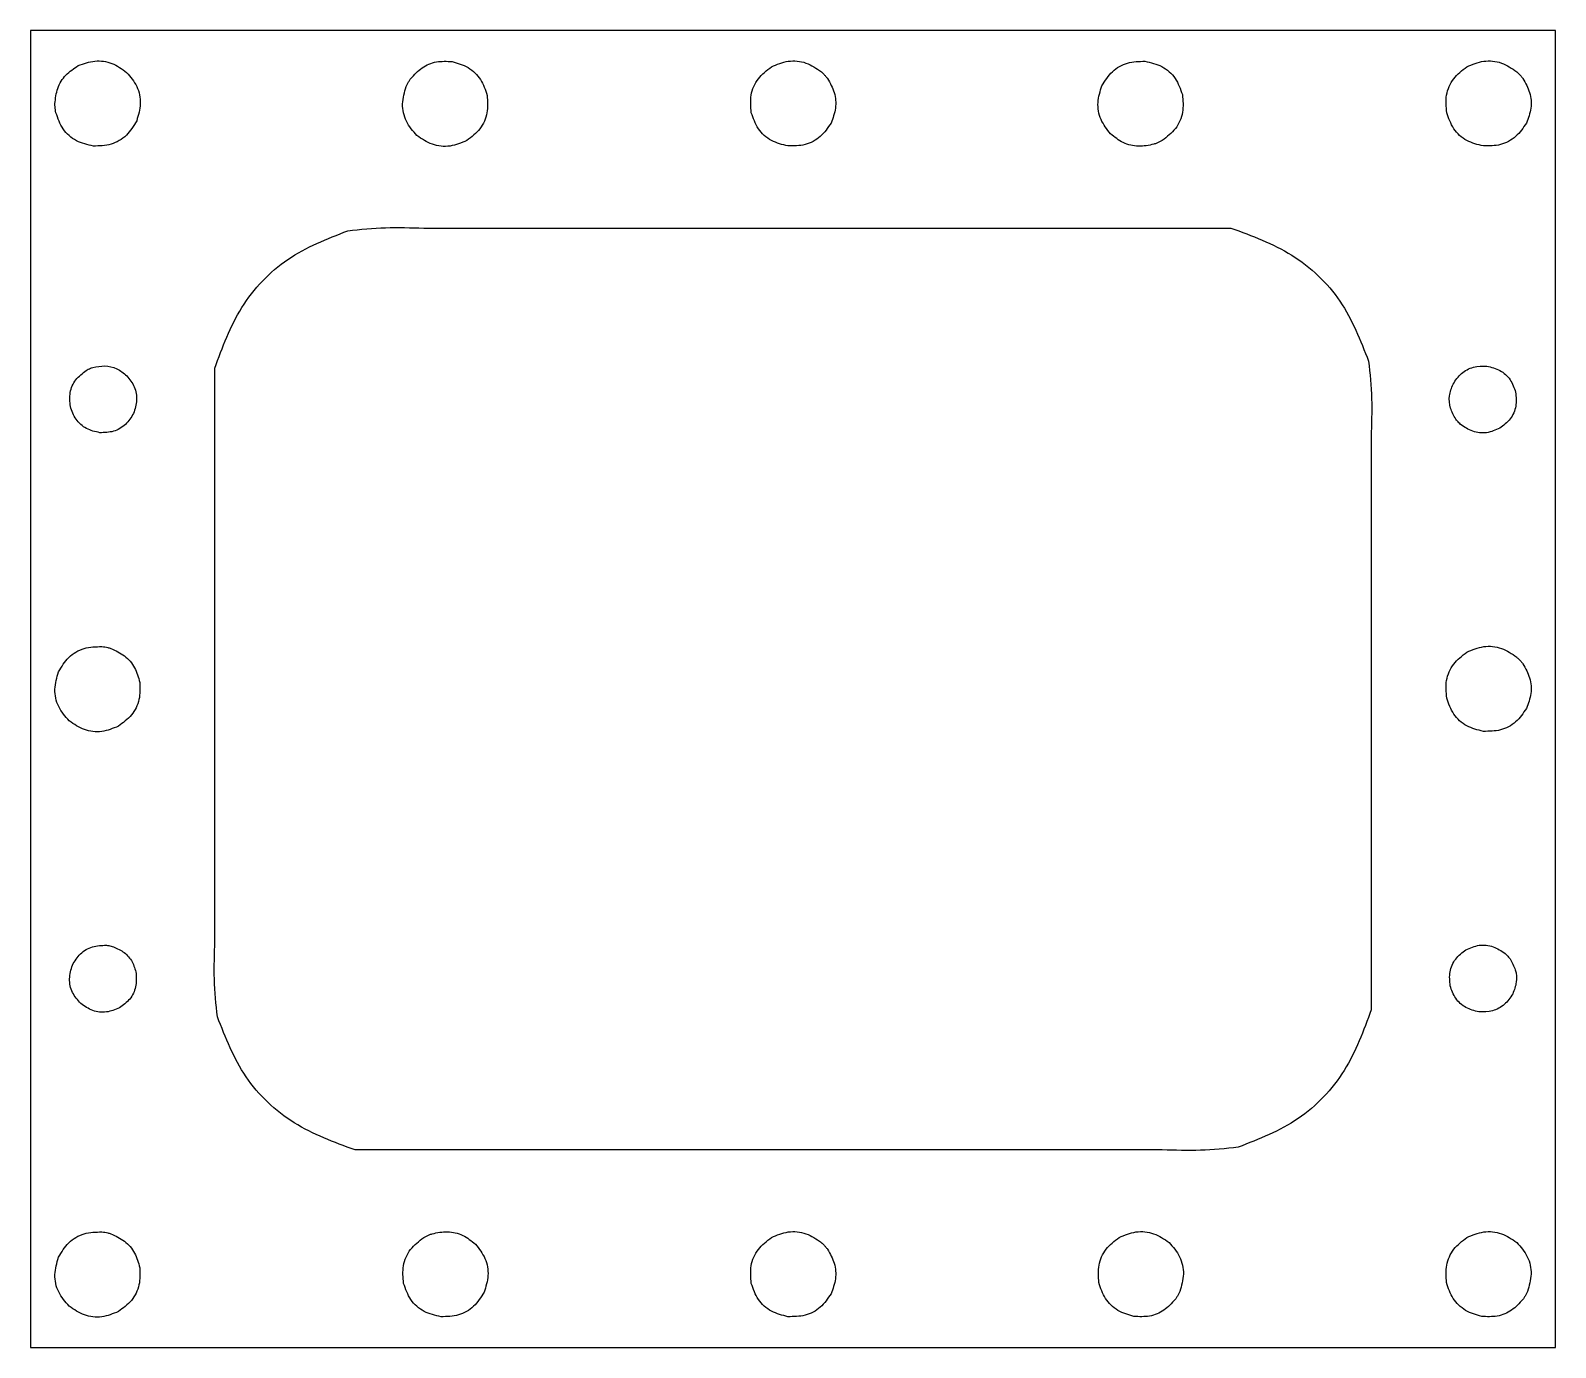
# Model space of a CAD drawing. Extents: x -321 to -196, y 144 to 252.
import ezdxf

# ---------------------------------------------------------------- set-up
doc = ezdxf.new("R2010")
doc.units = 0
doc.layers.add('Layer_1', color=7, linetype='CONTINUOUS')

msp = doc.modelspace()

# ---------------------------------------------------------------- linework, layer by layer
at = {"layer": 'Layer_1', "color": 7}
for p, q in [((-195.531746, 252.361907), (-320.531744, 252.361907)), ((-320.531744, 252.361907), (-320.531744, 144.361903)), ((-195.531746, 144.361903), (-195.531746, 252.361907)), ((-289.363348, 248.419108), (-289.363348, 248.419108)), ((-255.200184, 248.419108), (-255.200184, 248.419108)), ((-198.200145, 248.419108), (-198.200145, 248.419108)), ((-318.531748, 246.361908), (-318.531748, 246.361908)), ((-228.450146, 243.033207), (-228.450146, 243.033207)), ((-315.431537, 224.727306), (-315.431537, 224.727306)), ((-305.433137, 224.663707), (-305.433137, 224.663707)), ((-203.706544, 220.495508), (-203.706544, 220.495508)), ((-313.950152, 201.690606), (-313.950152, 201.690606)), ((-198.200145, 200.419139), (-198.200145, 200.419139)), ((-313.731938, 177.227302), (-313.731938, 177.227302)), ((-199.256946, 176.22832), (-199.256946, 176.22832)), ((-313.950152, 153.690618), (-313.950152, 153.690618)), ((-287.613344, 153.690618), (-287.613344, 153.690618)), ((-255.200184, 152.419207), (-255.200184, 152.419207)), ((-226.700145, 148.304717), (-226.700145, 148.304717)), ((-198.200145, 148.304717), (-198.200145, 148.304717)), ((-320.531744, 144.361903), (-195.531746, 144.361903))]:
    msp.add_line(p, q, dxfattribs=at)
for points, knots in [([(-318.531748, 246.361908), (-318.483701, 246.787904), (-318.387661, 247.639416), (-317.6929, 248.776009), (-316.975425, 249.245233), (-316.616503, 249.479964)], [0, 0, 0, 0, 1.276493, 2.551551, 3.827912, 3.827912, 3.827912, 3.827912]), ([(-316.616503, 249.479964), (-316.170928, 249.642363), (-315.279686, 249.967193), (-313.808203, 249.762699), (-313.039881, 249.205984), (-312.655712, 248.927621)], [0, 0, 0, 0, 1.409119, 2.818523, 4.227986, 4.227986, 4.227986, 4.227986]), ([(-312.655712, 248.927621), (-312.344546, 248.559622), (-311.722073, 247.823455), (-311.413733, 246.343394), (-311.690774, 245.419841), (-311.829281, 244.958109)], [0, 0, 0, 0, 1.431339, 2.863326, 4.295033, 4.295033, 4.295033, 4.295033]), ([(-289.363348, 248.419108), (-289.07408, 248.735524), (-288.495872, 249.368), (-287.265675, 249.879184), (-286.40939, 249.837033), (-285.981027, 249.815947)], [0, 0, 0, 0, 1.276541, 2.551644, 3.828057, 3.828057, 3.828057, 3.828057]), ([(-285.981027, 249.815947), (-285.525102, 249.685424), (-284.613162, 249.424353), (-283.542939, 248.394016), (-283.248582, 247.492042), (-283.101401, 247.041045)], [0, 0, 0, 0, 1.409097, 2.818466, 4.227895, 4.227895, 4.227895, 4.227895]), ([(-261.447689, 245.61521), (-261.492546, 246.102825), (-261.582282, 247.078299), (-260.964572, 248.48703), (-260.186472, 249.082306), (-259.797465, 249.379911)], [0, 0, 0, 0, 1.453797, 2.90832, 4.36252, 4.36252, 4.36252, 4.36252]), ([(-259.797465, 249.379911), (-259.347578, 249.573265), (-258.447578, 249.960069), (-256.916888, 249.807919), (-256.110316, 249.251812), (-255.707075, 248.97379)], [0, 0, 0, 0, 1.45381, 2.908344, 4.362556, 4.362556, 4.362556, 4.362556]), ([(-255.707075, 248.97379), (-255.645512, 248.917143), (-255.522387, 248.803848), (-255.352438, 248.618649), (-255.250935, 248.485621), (-255.200184, 248.419108)], [0, 0, 0, 0, 0.250918, 0.501834, 0.752742, 0.752742, 0.752742, 0.752742]), ([(-232.706158, 247.828719), (-232.45233, 248.238385), (-231.944558, 249.057905), (-230.632203, 249.808555), (-229.668223, 249.830456), (-229.18628, 249.841406)], [0, 0, 0, 0, 1.431362, 2.863376, 4.295107, 4.295107, 4.295107, 4.295107]), ([(-229.18628, 249.841406), (-228.708666, 249.733387), (-227.753201, 249.517295), (-226.60429, 248.494488), (-226.278618, 247.570506), (-226.115801, 247.108566)], [0, 0, 0, 0, 1.453805, 2.908336, 4.362542, 4.362542, 4.362542, 4.362542]), ([(-204.447699, 245.615213), (-204.492553, 246.102826), (-204.582283, 247.078293), (-203.964612, 248.487035), (-203.186513, 249.082307), (-202.797506, 249.379911)], [0, 0, 0, 0, 1.453793, 2.908308, 4.362503, 4.362503, 4.362503, 4.362503]), ([(-202.797506, 249.379911), (-202.347609, 249.573267), (-201.447591, 249.960075), (-199.916872, 249.807931), (-199.110283, 249.251816), (-198.707034, 248.97379)], [0, 0, 0, 0, 1.453838, 2.908401, 4.362639, 4.362639, 4.362639, 4.362639]), ([(-198.707034, 248.97379), (-198.645471, 248.917143), (-198.522346, 248.803849), (-198.352397, 248.61865), (-198.250895, 248.485621), (-198.200145, 248.419108)], [0, 0, 0, 0, 0.250918, 0.501832, 0.75274, 0.75274, 0.75274, 0.75274]), ([(-288.856448, 243.749956), (-289.179354, 244.118075), (-289.825329, 244.8545), (-290.15358, 246.357274), (-289.873993, 247.296218), (-289.734216, 247.765636)], [0, 0, 0, 0, 1.453792, 2.908316, 4.362512, 4.362512, 4.362512, 4.362512]), ([(-289.734216, 247.765636), (-289.699365, 247.841689), (-289.629664, 247.993792), (-289.50606, 248.21265), (-289.410918, 248.350289), (-289.363348, 248.419108)], [0, 0, 0, 0, 0.250913, 0.501818, 0.752713, 0.752713, 0.752713, 0.752713]), ([(-255.200184, 248.419108), (-254.988655, 248.046228), (-254.565835, 247.300886), (-254.459841, 245.972969), (-254.764519, 245.171633), (-254.916937, 244.770759)], [0, 0, 0, 0, 1.276503, 2.551575, 3.827963, 3.827963, 3.827963, 3.827963]), ([(-232.007545, 243.891191), (-232.299671, 244.264769), (-232.883982, 245.012002), (-233.144157, 246.474612), (-232.85216, 247.377344), (-232.706158, 247.828719)], [0, 0, 0, 0, 1.409075, 2.818439, 4.227857, 4.227857, 4.227857, 4.227857]), ([(-198.200145, 248.419108), (-197.988626, 248.046226), (-197.565824, 247.30088), (-197.459845, 245.972974), (-197.764501, 245.171637), (-197.916907, 244.770762)], [0, 0, 0, 0, 1.276494, 2.551561, 3.827942, 3.827942, 3.827942, 3.827942]), ([(-318.447702, 245.615213), (-318.464208, 245.697228), (-318.497218, 245.861258), (-318.525852, 246.110982), (-318.529783, 246.278267), (-318.531748, 246.361908)], [0, 0, 0, 0, 0.250918, 0.501835, 0.752745, 0.752745, 0.752745, 0.752745]), ([(-283.101401, 247.041045), (-283.065965, 246.560429), (-282.995077, 245.598979), (-283.61551, 244.220307), (-284.382513, 243.635997), (-284.765976, 243.343872)], [0, 0, 0, 0, 1.431344, 2.863335, 4.295035, 4.295035, 4.295035, 4.295035]), ([(-226.115801, 247.108566), (-226.07094, 246.620952), (-225.981197, 245.645481), (-226.598838, 244.236708), (-227.376969, 243.641461), (-227.765991, 243.343872)], [0, 0, 0, 0, 1.453804, 2.908328, 4.362527, 4.362527, 4.362527, 4.362527]), ([(-315.377209, 242.882419), (-315.854829, 242.990426), (-316.810303, 243.206493), (-317.959244, 244.22928), (-318.284895, 245.15327), (-318.447702, 245.615213)], [0, 0, 0, 0, 1.453816, 2.908345, 4.362547, 4.362547, 4.362547, 4.362547]), ([(-258.445858, 242.889601), (-258.913905, 243.004411), (-259.850211, 243.234084), (-260.969656, 244.25022), (-261.288355, 245.160243), (-261.447689, 245.61521)], [0, 0, 0, 0, 1.431345, 2.863337, 4.295045, 4.295045, 4.295045, 4.295045]), ([(-201.445873, 242.889595), (-201.913923, 243.004403), (-202.850233, 243.23407), (-203.969691, 244.250206), (-204.288373, 245.160241), (-204.447699, 245.615213)], [0, 0, 0, 0, 1.43135, 2.863347, 4.29506, 4.29506, 4.29506, 4.29506]), ([(-311.829281, 244.958109), (-312.079598, 244.537244), (-312.580356, 243.695303), (-313.908168, 242.918727), (-314.887565, 242.89452), (-315.377209, 242.882419)], [0, 0, 0, 0, 1.45381, 2.908344, 4.362556, 4.362556, 4.362556, 4.362556]), ([(-254.916937, 244.770759), (-255.181957, 244.377488), (-255.712051, 243.590868), (-257.022676, 242.891451), (-257.971457, 242.890218), (-258.445858, 242.889601)], [0, 0, 0, 0, 1.409073, 2.818432, 4.22785, 4.22785, 4.22785, 4.22785]), ([(-228.450146, 243.033207), (-228.870149, 242.947258), (-229.709685, 242.775456), (-231.00539, 243.084972), (-231.673379, 243.622359), (-232.007545, 243.891191)], [0, 0, 0, 0, 1.276526, 2.551623, 3.828032, 3.828032, 3.828032, 3.828032]), ([(-197.916907, 244.770762), (-198.181928, 244.377484), (-198.712023, 243.590848), (-200.022676, 242.891441), (-200.971468, 242.890211), (-201.445873, 242.889595)], [0, 0, 0, 0, 1.40909, 2.818467, 4.227902, 4.227902, 4.227902, 4.227902]), ([(-284.765976, 243.343872), (-285.215876, 243.150533), (-286.115897, 242.76376), (-287.646588, 242.915884), (-288.453192, 243.471953), (-288.856448, 243.749956)], [0, 0, 0, 0, 1.453829, 2.908375, 4.362592, 4.362592, 4.362592, 4.362592]), ([(-227.765991, 243.343872), (-227.838888, 243.302828), (-227.984681, 243.220742), (-228.213328, 243.116344), (-228.371207, 243.060919), (-228.450146, 243.033207)], [0, 0, 0, 0, 0.250911, 0.50182, 0.752721, 0.752721, 0.752721, 0.752721]), ([(-305.433137, 224.663707), (-304.801676, 226.380147), (-303.537808, 229.815599), (-299.639504, 233.945245), (-296.221544, 235.275395), (-294.515286, 235.93941)], [0, 0, 0, 0, 5.455324, 10.918824, 16.364951, 16.364951, 16.364951, 16.364951]), ([(-294.515286, 235.93941), (-293.489277, 236.049772), (-291.422901, 236.27204), (-288.302451, 236.126886), (-286.215959, 236.151443), (-285.174013, 236.163706)], [0, 0, 0, 0, 3.091028, 6.225315, 9.351799, 9.351799, 9.351799, 9.351799]), ([(-285.174013, 236.163706), (-278.169162, 236.163706), (-264.159459, 236.163706), (-243.144904, 236.163706), (-229.135199, 236.163706), (-222.130346, 236.163706)], [0, 0, 0, 0, 21.014552, 42.029109, 63.043666, 63.043666, 63.043666, 63.043666]), ([(-222.130346, 236.163706), (-220.413913, 235.532226), (-216.978475, 234.268319), (-212.848758, 230.370085), (-211.51863, 226.952109), (-210.854626, 225.245844)], [0, 0, 0, 0, 5.455336, 10.918843, 16.364966, 16.364966, 16.364966, 16.364966]), ([(-210.854626, 225.245844), (-210.74427, 224.219833), (-210.522015, 222.153454), (-210.667163, 219.033009), (-210.642607, 216.946523), (-210.630344, 215.904582)], [0, 0, 0, 0, 3.091034, 6.225318, 9.351786, 9.351786, 9.351786, 9.351786]), ([(-317.265699, 221.525235), (-317.300943, 221.90836), (-317.371447, 222.674801), (-316.886128, 223.781678), (-316.274745, 224.249374), (-315.969086, 224.483198)], [0, 0, 0, 0, 1.14227, 2.285106, 3.427696, 3.427696, 3.427696, 3.427696]), ([(-315.969086, 224.483198), (-315.91181, 224.515448), (-315.79726, 224.579948), (-315.617611, 224.661983), (-315.493562, 224.705531), (-315.431537, 224.727306)], [0, 0, 0, 0, 0.197146, 0.394287, 0.591429, 0.591429, 0.591429, 0.591429]), ([(-315.431537, 224.727306), (-315.101539, 224.794838), (-314.441916, 224.929826), (-313.423881, 224.686618), (-312.899064, 224.264371), (-312.636521, 224.053139)], [0, 0, 0, 0, 1.002971, 2.004811, 3.007679, 3.007679, 3.007679, 3.007679]), ([(-312.636521, 224.053139), (-312.406986, 223.759616), (-311.947873, 223.172514), (-311.743401, 222.023324), (-311.972846, 221.31404), (-312.08757, 220.959391)], [0, 0, 0, 0, 1.10714, 2.214492, 3.321888, 3.321888, 3.321888, 3.321888]), ([(-203.92909, 223.362053), (-203.72086, 223.671054), (-203.304358, 224.289118), (-202.274589, 224.838692), (-201.529113, 224.83966), (-201.156367, 224.840144)], [0, 0, 0, 0, 1.107139, 2.214497, 3.321903, 3.321903, 3.321903, 3.321903]), ([(-201.156367, 224.840144), (-200.788618, 224.749931), (-200.052952, 224.569466), (-199.173408, 223.77106), (-198.922988, 223.056049), (-198.797791, 222.698579)], [0, 0, 0, 0, 1.124623, 2.24976, 3.374671, 3.374671, 3.374671, 3.374671]), ([(-203.706544, 220.495508), (-203.872745, 220.788483), (-204.20496, 221.374106), (-204.288244, 222.417466), (-204.048849, 223.047083), (-203.92909, 223.362053)], [0, 0, 0, 0, 1.002963, 2.004802, 3.007673, 3.007673, 3.007673, 3.007673]), ([(-198.797791, 222.698579), (-198.762544, 222.315454), (-198.692033, 221.549012), (-199.177371, 220.442148), (-199.788742, 219.974441), (-200.094393, 219.740614)], [0, 0, 0, 0, 1.142268, 2.285106, 3.427689, 3.427689, 3.427689, 3.427689]), ([(-314.853151, 219.378026), (-315.228421, 219.462896), (-315.979147, 219.632679), (-316.881882, 220.436296), (-317.13777, 221.162283), (-317.265699, 221.525235)], [0, 0, 0, 0, 1.142282, 2.28513, 3.42772, 3.42772, 3.42772, 3.42772]), ([(-312.08757, 220.959391), (-312.287014, 220.637518), (-312.685989, 219.99363), (-313.717098, 219.403841), (-314.474493, 219.386631), (-314.853151, 219.378026)], [0, 0, 0, 0, 1.124632, 2.249767, 3.374662, 3.374662, 3.374662, 3.374662]), ([(-203.308272, 220.059697), (-203.356643, 220.104204), (-203.453384, 220.193218), (-203.586916, 220.338728), (-203.666668, 220.443248), (-203.706544, 220.495508)], [0, 0, 0, 0, 0.197147, 0.394293, 0.591432, 0.591432, 0.591432, 0.591432]), ([(-200.094393, 219.740614), (-200.447876, 219.588699), (-201.15502, 219.284792), (-202.357697, 219.404331), (-202.991437, 219.841258), (-203.308272, 220.059697)], [0, 0, 0, 0, 1.142275, 2.285119, 3.427709, 3.427709, 3.427709, 3.427709]), ([(-318.234201, 199.765659), (-317.983882, 200.186522), (-317.483121, 201.028456), (-316.155347, 201.805096), (-315.175947, 201.829302), (-314.686301, 201.841403)], [0, 0, 0, 0, 1.453813, 2.908344, 4.362556, 4.362556, 4.362556, 4.362556]), ([(-314.686301, 201.841403), (-314.603194, 201.83176), (-314.436985, 201.812475), (-314.190625, 201.762544), (-314.03031, 201.714586), (-313.950152, 201.690606)], [0, 0, 0, 0, 0.250932, 0.501852, 0.752771, 0.752771, 0.752771, 0.752771]), ([(-313.950152, 201.690606), (-313.559848, 201.513272), (-312.779678, 201.158804), (-311.913395, 200.146795), (-311.688889, 199.31941), (-311.576579, 198.905505)], [0, 0, 0, 0, 1.276508, 2.55158, 3.827966, 3.827966, 3.827966, 3.827966]), ([(-204.447693, 197.615238), (-204.49255, 198.10285), (-204.582287, 199.078316), (-203.96462, 200.487061), (-203.186513, 201.082322), (-202.797503, 201.379919)], [0, 0, 0, 0, 1.453792, 2.908305, 4.362496, 4.362496, 4.362496, 4.362496]), ([(-202.797503, 201.379919), (-202.347607, 201.57327), (-201.447589, 201.960069), (-199.91688, 201.80793), (-199.110286, 201.251831), (-198.707034, 200.973813)], [0, 0, 0, 0, 1.453832, 2.908389, 4.362621, 4.362621, 4.362621, 4.362621]), ([(-198.707034, 200.973813), (-198.645471, 200.917166), (-198.522346, 200.803874), (-198.352397, 200.618678), (-198.250895, 200.485651), (-198.200145, 200.419139)], [0, 0, 0, 0, 0.250916, 0.501828, 0.752734, 0.752734, 0.752734, 0.752734]), ([(-198.200145, 200.419139), (-197.988627, 200.04626), (-197.565826, 199.300918), (-197.459844, 197.97302), (-197.764506, 197.171689), (-197.916916, 196.770818)], [0, 0, 0, 0, 1.276487, 2.551547, 3.827919, 3.827919, 3.827919, 3.827919]), ([(-317.356462, 195.750004), (-317.679358, 196.118125), (-318.325311, 196.854553), (-318.653596, 198.35731), (-318.373989, 199.296244), (-318.234201, 199.765659)], [0, 0, 0, 0, 1.453782, 2.908292, 4.362481, 4.362481, 4.362481, 4.362481]), ([(-311.576579, 198.905505), (-311.559823, 198.431567), (-311.526308, 197.483598), (-312.175472, 196.147368), (-312.942328, 195.58869), (-313.325764, 195.309345)], [0, 0, 0, 0, 1.409077, 2.818433, 4.22785, 4.22785, 4.22785, 4.22785]), ([(-201.445876, 194.889593), (-201.913923, 195.004407), (-202.85023, 195.234088), (-203.969659, 196.250245), (-204.288359, 197.160271), (-204.447693, 197.615238)], [0, 0, 0, 0, 1.431346, 2.863343, 4.295056, 4.295056, 4.295056, 4.295056]), ([(-197.916916, 196.770818), (-198.181935, 196.377536), (-198.712028, 195.590894), (-200.022666, 194.891435), (-200.971466, 194.890207), (-201.445876, 194.889593)], [0, 0, 0, 0, 1.409102, 2.818486, 4.22793, 4.22793, 4.22793, 4.22793]), ([(-313.325764, 195.309345), (-313.771915, 195.127119), (-314.66442, 194.762583), (-316.167366, 194.926681), (-316.960122, 195.47558), (-317.356462, 195.750004)], [0, 0, 0, 0, 1.431366, 2.863389, 4.295134, 4.295134, 4.295134, 4.295134]), ([(-305.208855, 171.477955), (-305.319212, 172.503967), (-305.541471, 174.570346), (-305.396318, 177.690792), (-305.420874, 179.777279), (-305.433137, 180.81922)], [0, 0, 0, 0, 3.091035, 6.22532, 9.351789, 9.351789, 9.351789, 9.351789]), ([(-317.097946, 175.714873), (-316.901268, 176.045547), (-316.507814, 176.707061), (-315.464559, 177.317241), (-314.69504, 177.336267), (-314.310324, 177.345779)], [0, 0, 0, 0, 1.142267, 2.285105, 3.427685, 3.427685, 3.427685, 3.427685]), ([(-314.310324, 177.345779), (-314.245028, 177.338206), (-314.114438, 177.32306), (-313.920876, 177.283823), (-313.794917, 177.246142), (-313.731938, 177.227302)], [0, 0, 0, 0, 0.197155, 0.394301, 0.591446, 0.591446, 0.591446, 0.591446]), ([(-313.731938, 177.227302), (-313.425275, 177.087969), (-312.812291, 176.80946), (-312.131642, 176.014323), (-311.955235, 175.364243), (-311.866986, 175.039035)], [0, 0, 0, 0, 1.002956, 2.004793, 3.007661, 3.007661, 3.007661, 3.007661]), ([(-204.1657, 174.02524), (-204.200947, 174.408365), (-204.271458, 175.174806), (-203.786127, 176.281674), (-203.174751, 176.749375), (-202.869097, 176.983199)], [0, 0, 0, 0, 1.142268, 2.285105, 3.427688, 3.427688, 3.427688, 3.427688]), ([(-202.869097, 176.983199), (-202.515613, 177.135111), (-201.80847, 177.439011), (-200.605798, 177.319477), (-199.972055, 176.882559), (-199.655218, 176.664125)], [0, 0, 0, 0, 1.142272, 2.285113, 3.427699, 3.427699, 3.427699, 3.427699]), ([(-199.655218, 176.664125), (-199.606847, 176.619618), (-199.510106, 176.530605), (-199.376573, 176.385098), (-199.296822, 176.280579), (-199.256946, 176.22832)], [0, 0, 0, 0, 0.197146, 0.39429, 0.591428, 0.591428, 0.591428, 0.591428]), ([(-316.40828, 172.559685), (-316.66199, 172.848925), (-317.169537, 173.427549), (-317.427481, 174.608302), (-317.207783, 175.346043), (-317.097946, 175.714873)], [0, 0, 0, 0, 1.142271, 2.285115, 3.427705, 3.427705, 3.427705, 3.427705]), ([(-311.866986, 175.039035), (-311.85382, 174.666654), (-311.827487, 173.921817), (-312.337549, 172.871918), (-312.94008, 172.432953), (-313.241351, 172.213466)], [0, 0, 0, 0, 1.107138, 2.214496, 3.321898, 3.321898, 3.321898, 3.321898]), ([(-199.256946, 176.22832), (-199.090744, 175.935342), (-198.758526, 175.349715), (-198.675248, 174.306347), (-198.91464, 173.676725), (-199.034397, 173.361752)], [0, 0, 0, 0, 1.00297, 2.004816, 3.007695, 3.007695, 3.007695, 3.007695]), ([(-201.80712, 171.883675), (-202.174871, 171.973885), (-202.91054, 172.154347), (-203.790093, 172.95275), (-204.040506, 173.667767), (-204.1657, 174.02524)], [0, 0, 0, 0, 1.124627, 2.249765, 3.374681, 3.374681, 3.374681, 3.374681]), ([(-313.241351, 172.213466), (-313.591895, 172.070293), (-314.293143, 171.783882), (-315.474003, 171.912821), (-316.096876, 172.344079), (-316.40828, 172.559685)], [0, 0, 0, 0, 1.12463, 2.249775, 3.374685, 3.374685, 3.374685, 3.374685]), ([(-199.034397, 173.361752), (-199.242627, 173.052751), (-199.659129, 172.434688), (-200.688901, 171.885127), (-201.434376, 171.884159), (-201.80712, 171.883675)], [0, 0, 0, 0, 1.107136, 2.214493, 3.321896, 3.321896, 3.321896, 3.321896]), ([(-293.933146, 160.560104), (-295.649578, 161.191586), (-299.085012, 162.455496), (-303.214745, 166.353711), (-304.544859, 169.77169), (-305.208855, 171.477955)], [0, 0, 0, 0, 5.455336, 10.918841, 16.364954, 16.364954, 16.364954, 16.364954]), ([(-210.630344, 172.060095), (-211.261808, 170.343657), (-212.525684, 166.908209), (-216.423981, 162.778562), (-219.841938, 161.448415), (-221.548195, 160.7844)], [0, 0, 0, 0, 5.455323, 10.918821, 16.364942, 16.364942, 16.364942, 16.364942]), ([(-230.889471, 160.560104), (-237.894324, 160.560104), (-251.90403, 160.560104), (-272.918588, 160.560104), (-286.928294, 160.560104), (-293.933146, 160.560104)], [0, 0, 0, 0, 21.014558, 42.029117, 63.043675, 63.043675, 63.043675, 63.043675]), ([(-221.548195, 160.7844), (-222.574207, 160.674038), (-224.640587, 160.451769), (-227.761038, 160.596924), (-229.847529, 160.572367), (-230.889471, 160.560104)], [0, 0, 0, 0, 3.091037, 6.225328, 9.351801, 9.351801, 9.351801, 9.351801]), ([(-318.234201, 151.76571), (-317.983886, 152.186573), (-317.483131, 153.028509), (-316.155337, 153.805103), (-315.175943, 153.829308), (-314.686301, 153.841409)], [0, 0, 0, 0, 1.453804, 2.908331, 4.362535, 4.362535, 4.362535, 4.362535]), ([(-314.686301, 153.841409), (-314.603194, 153.831766), (-314.436985, 153.812481), (-314.190625, 153.762553), (-314.03031, 153.714596), (-313.950152, 153.690618)], [0, 0, 0, 0, 0.250932, 0.501852, 0.75277, 0.75277, 0.75277, 0.75277]), ([(-287.613344, 153.690618), (-287.19334, 153.776568), (-286.353803, 153.948372), (-285.058094, 153.638849), (-284.390102, 153.10146), (-284.055933, 152.832625)], [0, 0, 0, 0, 1.276528, 2.551626, 3.828046, 3.828046, 3.828046, 3.828046]), ([(-259.79746, 153.379947), (-259.347572, 153.573287), (-258.447573, 153.960062), (-256.916909, 153.807928), (-256.110323, 153.251863), (-255.707075, 152.973861)], [0, 0, 0, 0, 1.453794, 2.908314, 4.36251, 4.36251, 4.36251, 4.36251]), ([(-231.297503, 153.379953), (-230.847605, 153.573291), (-229.947585, 153.960063), (-228.416894, 153.807939), (-227.61029, 153.251868), (-227.207033, 152.973864)], [0, 0, 0, 0, 1.453821, 2.90837, 4.362591, 4.362591, 4.362591, 4.362591]), ([(-202.797503, 153.379953), (-202.347606, 153.573291), (-201.447586, 153.960063), (-199.916895, 153.807939), (-199.11029, 153.251868), (-198.707034, 152.973864)], [0, 0, 0, 0, 1.453821, 2.90837, 4.362591, 4.362591, 4.362591, 4.362591]), ([(-313.950152, 153.690618), (-313.559846, 153.513292), (-312.779668, 153.15884), (-311.913378, 152.14683), (-311.688884, 151.319439), (-311.576579, 150.90553)], [0, 0, 0, 0, 1.276503, 2.551578, 3.827969, 3.827969, 3.827969, 3.827969]), ([(-289.947689, 149.615261), (-289.992543, 150.102875), (-290.082275, 151.078342), (-289.464648, 152.487111), (-288.686525, 153.08236), (-288.297507, 153.37995)], [0, 0, 0, 0, 1.453801, 2.908319, 4.362508, 4.362508, 4.362508, 4.362508]), ([(-288.297507, 153.37995), (-288.224606, 153.420993), (-288.078808, 153.503078), (-287.850161, 153.60748), (-287.692282, 153.662905), (-287.613344, 153.690618)], [0, 0, 0, 0, 0.250921, 0.501831, 0.75273, 0.75273, 0.75273, 0.75273]), ([(-284.055933, 152.832625), (-283.763809, 152.459048), (-283.179501, 151.711816), (-282.919329, 150.249211), (-283.211321, 149.34648), (-283.35732, 148.895106)], [0, 0, 0, 0, 1.40907, 2.81843, 4.227845, 4.227845, 4.227845, 4.227845]), ([(-261.447681, 149.615258), (-261.492542, 150.102874), (-261.582286, 151.078348), (-260.964604, 152.487104), (-260.186479, 153.082355), (-259.79746, 153.379947)], [0, 0, 0, 0, 1.453803, 2.90833, 4.362531, 4.362531, 4.362531, 4.362531]), ([(-255.707075, 152.973861), (-255.645512, 152.917217), (-255.522386, 152.80393), (-255.352436, 152.618741), (-255.250934, 152.485717), (-255.200184, 152.419207)], [0, 0, 0, 0, 0.250911, 0.50182, 0.752721, 0.752721, 0.752721, 0.752721]), ([(-232.96208, 149.68278), (-232.997517, 150.163395), (-233.068407, 151.124844), (-232.447965, 152.503512), (-231.680965, 153.087825), (-231.297503, 153.379953)], [0, 0, 0, 0, 1.431341, 2.86333, 4.295035, 4.295035, 4.295035, 4.295035]), ([(-227.207033, 152.973864), (-226.884131, 152.605742), (-226.238165, 151.869315), (-225.909898, 150.366545), (-226.189498, 149.427605), (-226.329282, 148.958188)], [0, 0, 0, 0, 1.453789, 2.908311, 4.362505, 4.362505, 4.362505, 4.362505]), ([(-204.462081, 149.68278), (-204.497518, 150.163395), (-204.568408, 151.124844), (-203.947963, 152.50351), (-203.180964, 153.087825), (-202.797503, 153.379953)], [0, 0, 0, 0, 1.43134, 2.86333, 4.295034, 4.295034, 4.295034, 4.295034]), ([(-198.707034, 152.973864), (-198.384132, 152.605742), (-197.738166, 151.869315), (-197.409899, 150.366545), (-197.689499, 149.427605), (-197.829283, 148.958188)], [0, 0, 0, 0, 1.453789, 2.908311, 4.362505, 4.362505, 4.362505, 4.362505]), ([(-317.356462, 147.750029), (-317.679352, 148.118156), (-318.325294, 148.854596), (-318.653591, 150.357352), (-318.373987, 151.296291), (-318.234201, 151.76571)], [0, 0, 0, 0, 1.453785, 2.908301, 4.362497, 4.362497, 4.362497, 4.362497]), ([(-255.200184, 152.419207), (-254.988656, 152.046325), (-254.565838, 151.30098), (-254.459838, 149.973058), (-254.764526, 149.171723), (-254.916948, 148.770849)], [0, 0, 0, 0, 1.276507, 2.551584, 3.827974, 3.827974, 3.827974, 3.827974]), ([(-311.576579, 150.90553), (-311.559825, 150.431591), (-311.526313, 149.48362), (-312.175491, 148.147397), (-312.942334, 147.5887), (-313.325764, 147.309345)], [0, 0, 0, 0, 1.409079, 2.818438, 4.227861, 4.227861, 4.227861, 4.227861]), ([(-286.877196, 146.88239), (-287.354813, 146.990411), (-288.310286, 147.206506), (-289.459196, 148.229331), (-289.78487, 149.153319), (-289.947689, 149.615261)], [0, 0, 0, 0, 1.453816, 2.908357, 4.362574, 4.362574, 4.362574, 4.362574]), ([(-283.35732, 148.895106), (-283.611146, 148.485435), (-284.118914, 147.665907), (-285.431269, 146.915242), (-286.395252, 146.89334), (-286.877196, 146.88239)], [0, 0, 0, 0, 1.431369, 2.863391, 4.295123, 4.295123, 4.295123, 4.295123]), ([(-258.445861, 146.889576), (-258.913905, 147.0044), (-259.850209, 147.234101), (-260.969605, 148.250283), (-261.288333, 149.160297), (-261.447681, 149.615258)], [0, 0, 0, 0, 1.431343, 2.863344, 4.295058, 4.295058, 4.295058, 4.295058]), ([(-254.916948, 148.770849), (-255.181968, 148.377571), (-255.712059, 147.590938), (-257.022656, 146.891423), (-257.971452, 146.890192), (-258.445861, 146.889576)], [0, 0, 0, 0, 1.409098, 2.818472, 4.227905, 4.227905, 4.227905, 4.227905]), ([(-230.082471, 146.907852), (-230.538393, 147.038379), (-231.450328, 147.29946), (-232.520537, 148.329808), (-232.814897, 149.231783), (-232.96208, 149.68278)], [0, 0, 0, 0, 1.409089, 2.818463, 4.227893, 4.227893, 4.227893, 4.227893]), ([(-226.329282, 148.958188), (-226.364129, 148.882135), (-226.433822, 148.73003), (-226.557428, 148.511174), (-226.652573, 148.373535), (-226.700145, 148.304717)], [0, 0, 0, 0, 0.250908, 0.501814, 0.752711, 0.752711, 0.752711, 0.752711]), ([(-201.582472, 146.907852), (-202.038393, 147.03838), (-202.950328, 147.299461), (-204.020536, 148.32981), (-204.314897, 149.231784), (-204.462081, 149.68278)], [0, 0, 0, 0, 1.409088, 2.818462, 4.227892, 4.227892, 4.227892, 4.227892]), ([(-197.829283, 148.958188), (-197.86413, 148.882135), (-197.933823, 148.73003), (-198.057428, 148.511174), (-198.152574, 148.373535), (-198.200145, 148.304717)], [0, 0, 0, 0, 0.250908, 0.501814, 0.752711, 0.752711, 0.752711, 0.752711]), ([(-313.325764, 147.309345), (-313.771916, 147.12711), (-314.664422, 146.762557), (-316.167384, 146.926663), (-316.960128, 147.475591), (-317.356462, 147.750029)], [0, 0, 0, 0, 1.431378, 2.863408, 4.295161, 4.295161, 4.295161, 4.295161]), ([(-226.700145, 148.304717), (-226.989408, 147.988297), (-227.567611, 147.355812), (-228.797812, 146.844612), (-229.654104, 146.886765), (-230.082471, 146.907852)], [0, 0, 0, 0, 1.276543, 2.551652, 3.828078, 3.828078, 3.828078, 3.828078]), ([(-198.200145, 148.304717), (-198.489409, 147.988297), (-199.06761, 147.355811), (-200.297812, 146.844612), (-201.154104, 146.886765), (-201.582472, 146.907852)], [0, 0, 0, 0, 1.276542, 2.551651, 3.828078, 3.828078, 3.828078, 3.828078])]:
    msp.add_open_spline(points, degree=3, knots=knots, dxfattribs=at)
for points in [[(-305.433137, 180.81922), (-305.433137, 185.69083), (-305.433137, 195.434049), (-305.433137, 210.048878), (-305.433137, 219.792097), (-305.433137, 224.663707)], [(-210.630344, 215.904582), (-210.630344, 211.032972), (-210.630344, 201.289753), (-210.630344, 186.674924), (-210.630344, 176.931705), (-210.630344, 172.060095)]]:
    msp.add_open_spline(points, degree=3, dxfattribs=at)

doc.saveas('drawing.dxf')
